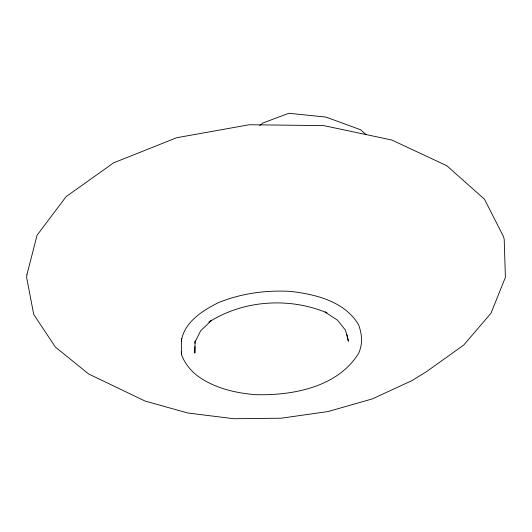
<?xml version="1.0" encoding="UTF-8"?>
<svg xmlns="http://www.w3.org/2000/svg" width="532" height="532" viewBox="0 0 532 532"><rect width="100%" height="100%" fill="white"/><g stroke="black" fill="none" stroke-linecap="round" stroke-linejoin="round"><path stroke-width="0.8" d="M181.372 341.025C184.225 322.146 202.406 310.701 218.213 302.748C241.056 293.391 265.787 290.026 290.359 291.383C315.656 294.289 344.463 301.305 358.555 324.64C362.106 334.422 362.891 343.373 358.748 353.128C337.787 387.323 292.553 395.702 255.393 394.664C236.427 393.115 217.435 388.786 201.216 378.445C192.172 372.606 184.917 364.433 181.372 354.159L181.379 338.438M181.372 354.159L181.385 351.592M194.918 346.558L194.858 353.108L195.064 341.963L200.624 330.838L211.37 320.57L208.916 322.086C243.51 300.015 289.315 297.069 326.994 312.849L325.132 311.998M194.978 343.366L195.018 340.979M259.762 125.532L262.994 122.965L288.77 113.283L325.863 117.067L360.516 129.708L366.109 134.636M325.198 312.158L337.488 320.158L345.541 330.252L348.314 341.212L348.014 338.665M347.024 334.741L347.615 337.095M26.926 274.685L26.6 277.358L33.749 314.492L55.474 347.163L88.704 374.009L145.083 401.062L187.756 412.998L233.801 418.717L281.195 418.205L327.998 411.555L372.254 398.933L411.921 380.633L426.644 371.549L463.758 345.029L490.976 313.228L505.4 277.372L504.203 239.36L503.551 236.74L484.506 199.234L446.8 165.725L391.831 140.022L323.755 125.612L249.309 124.741L176.657 137.735L113.629 162.832L66.081 196.68L37.06 235.25L26.926 274.685"/></g></svg>
